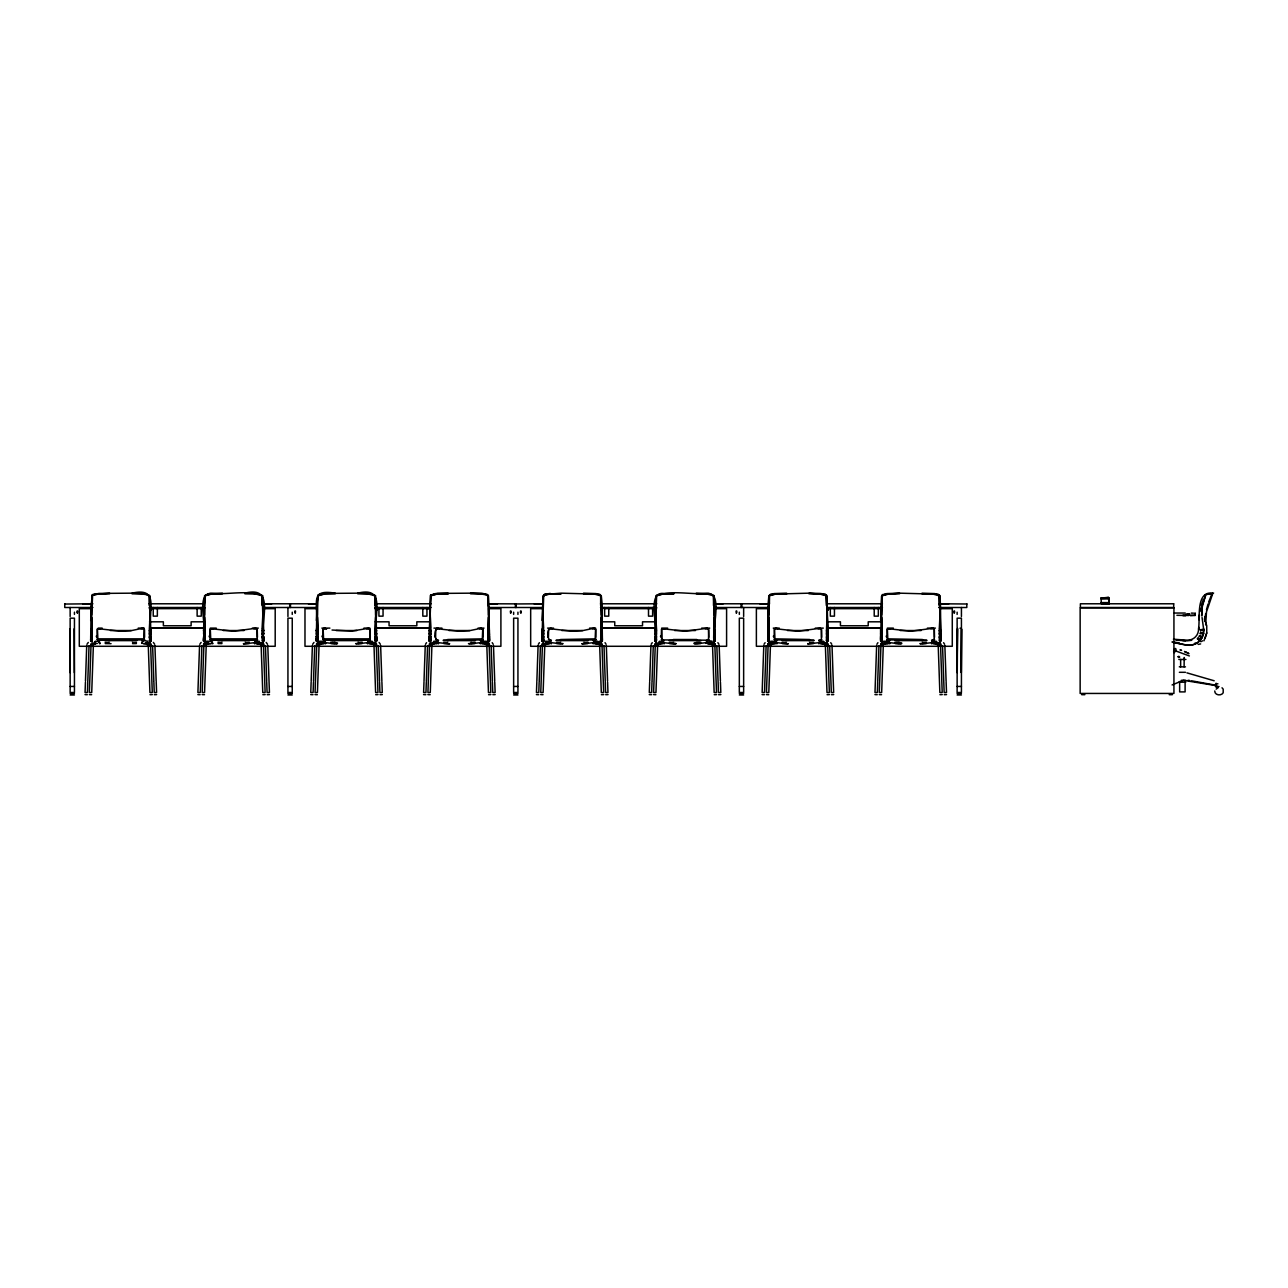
<?xml version="1.0" encoding="UTF-8"?>
<svg xmlns="http://www.w3.org/2000/svg" width="1288" height="1288" viewBox="0 0 1288 1288"><rect width="100%" height="100%" fill="white"/><g stroke="black" fill="none" stroke-linecap="round" stroke-linejoin="round"><path stroke-width="1.5" d="M64.609 604.056L92.897 603.782M70.148 686.44L70.148 692.493L74.446 692.493L74.446 618.176L70.148 618.176L70.148 686.44L74.446 686.44M90.756 639.637L90.756 640.828A24.762 10.481 -57.6 0 0 91.432 640.2A24.778 10.481 57.6 0 0 92.14 640.844L92.189 638.912M90.707 636.642L90.772 637.721A24.778 7.036 -53 0 0 91.432 637.029A24.778 7.003 52.9 0 0 92.14 637.737L92.189 636.674M90.82 628.737L90.788 634.115A24.778 3.059 -50.5 0 0 91.432 633.358A24.778 3.075 50.5 0 0 92.14 634.211L91.754 617.387M90.788 634.115L91.432 632.811L92.189 633.873L91.432 633.004M149.263 605.505L149.376 596.28L146.864 594.541M149.505 640.844L150.213 638.236L150.889 640.828A24.762 10.481 57.6 0 1 150.213 640.2A24.778 10.481 -57.6 0 1 149.505 640.844L150.213 635.709L149.505 637.753A24.778 7.036 -53 0 0 150.213 637.029A24.778 7.036 53 0 0 150.889 637.737L150.213 635.709M149.505 637.753L150.213 632.811L149.505 634.211A24.778 3.075 -50.5 0 0 150.213 633.39A24.778 3.107 50.5 0 0 150.857 634.179L150.213 632.811M150.374 639.283L150.036 639.395M203.842 640.184L203.504 637.785M203.552 636.642L204.277 635.709L205.034 636.497L204.277 635.87L203.617 637.721A24.778 7.036 -53 0 0 204.277 637.029A24.778 7.003 52.9 0 0 204.985 637.737L205.034 636.497M203.665 630.299A24.778 1.127 -50 0 1 204.293 629.558L203.568 630.846L204.599 595.62L209.783 593.591L222.422 593.172M205.066 640.458L204.985 645.401L204.212 640.683M205.066 629.655L205.066 640.973L205.034 638.912L204.277 638.236L203.52 639.251M203.665 630.734L203.633 634.115A24.778 3.059 -50.5 0 0 204.277 633.358A24.778 3.075 50.5 0 0 204.985 634.211L204.454 608.435M262.108 605.505L262.108 595.797L255.91 594.074M262.349 640.844L263.058 638.236L263.734 640.828A24.762 10.481 57.6 0 1 263.058 640.2A24.778 10.481 -57.6 0 1 262.349 640.844L263.058 635.709L262.349 637.753A24.778 7.036 -53 0 0 263.058 637.029A24.778 7.036 53 0 0 263.734 637.737L263.058 635.709M262.349 637.753L263.058 632.811L262.301 633.696L263.782 633.841L263.058 632.811M287.932 686.44L287.932 692.493L292.247 692.493L292.247 618.176L287.932 618.176L287.932 686.44L292.247 686.44M316.574 603.782L261.609 603.782M317.637 641.505L316.397 636.481L317.878 636.497L316.397 636.481M316.51 630.299A24.778 1.127 -50 0 1 317.138 629.558L316.413 630.846L316.526 628.737M317.54 639.685L316.977 638.655L317.83 645.401L317.911 629.655M317.878 639.041L316.397 639.025L316.446 640.828A24.762 10.481 -57.6 0 0 317.122 640.2A24.778 10.481 57.6 0 0 317.83 640.844L317.878 638.912L317.138 638.236L316.365 639.251M316.51 630.734L316.478 634.115A24.778 3.059 -50.5 0 0 317.122 633.358A24.778 3.075 50.5 0 0 317.83 634.211L317.83 630.83M316.413 630.669L317.138 629.816L317.894 630.895L317.444 617.387M374.953 605.505L374.953 595.797L368.754 594.074M375.742 608.435L375.114 640.458M375.194 637.753L375.903 635.709L376.579 637.721A24.778 7.036 53 0 1 375.903 637.029A24.778 7.036 -53 0 1 375.194 637.785L375.903 632.811L375.194 634.211A24.778 3.075 -50.5 0 0 375.903 633.39A24.778 3.107 50.5 0 0 376.547 634.179L375.903 632.811M376.064 639.283L375.5 639.685M429.532 640.184L429.242 636.481L430.739 636.497L429.242 636.481M430.756 640.458L430.675 645.401L429.902 640.683M429.258 641.376L429.242 640.683A24.762 10.481 -57.6 0 0 429.983 640.2A24.778 10.481 57.6 0 0 430.675 640.844L430.739 638.912L429.983 638.236L429.21 639.251M448.111 593.172L435.473 593.591L430.466 595.442L429.323 634.115A24.778 3.059 -50.5 0 0 429.983 633.358A24.778 3.075 50.5 0 0 430.675 634.211L430.144 608.435M487.798 605.505L487.911 596.28L486.719 594.847M488.055 640.844L488.748 638.236L488.039 645.401L488.893 640.249A24.778 10.481 -57.6 0 1 488.039 640.844L488.587 608.435M488.055 637.753L488.748 635.709L489.424 637.721A24.778 7.036 53 0 1 488.748 637.029A24.778 7.036 -53 0 1 488.039 637.785L488.748 633.004M488.925 639.283L488.893 640.233A24.762 10.481 57.6 0 0 489.44 640.812L488.748 638.236M513.638 686.44L513.638 692.493L517.937 692.493L517.937 618.176L513.638 618.176L513.638 686.44L517.937 686.44M515.409 603.959L542.264 603.782M542.071 639.122L542.039 637.785M542.087 636.642L542.828 635.709L543.584 636.497L542.828 635.87L542.151 637.721A24.778 7.036 -53 0 0 542.828 637.029A24.778 7.003 52.9 0 0 543.52 637.737L543.584 636.497M542.86 639.202L543.52 645.401L543.6 629.655M542.828 635.709L543.6 640.973L543.584 638.912L542.828 638.236L542.055 639.251L543.327 641.505M542.216 628.737L542.168 634.115A24.778 3.059 -50.5 0 0 542.828 633.358A24.778 3.075 50.5 0 0 543.52 634.211L542.989 608.435M600.9 640.844L601.593 638.236L602.285 640.828A24.762 10.481 57.6 0 1 601.593 640.2A24.778 10.481 -57.6 0 1 600.9 640.844L601.593 635.709L600.9 637.753A24.778 7.036 -53 0 0 601.593 637.029A24.778 7.036 53 0 0 602.269 637.737L601.593 635.709M600.9 637.753L601.593 632.811L600.9 634.211A24.778 3.075 -50.5 0 0 601.593 633.39A24.778 3.107 50.5 0 0 602.253 634.179L601.593 632.811M600.643 605.505L600.643 595.797L594.444 594.074M654.98 639.637L654.884 637.785M654.932 636.642L655.673 635.709L656.429 636.497L655.673 635.87L654.996 637.721A24.778 7.036 -53 0 0 655.673 637.029A24.778 7.003 52.9 0 0 656.381 637.737L656.429 636.497M654.948 630.734L655.673 629.607A24.778 1.127 -50 0 0 655.045 630.299L656.429 630.895L655.673 629.993M656.429 639.041L654.932 639.025L654.996 640.828A24.762 10.481 -57.6 0 0 655.673 640.2A24.778 10.481 57.6 0 0 656.381 640.844L656.429 638.912L655.673 638.236L654.916 639.251M655.045 630.734L655.012 634.115A24.778 3.059 -50.5 0 0 655.673 633.358A24.778 3.075 50.5 0 0 656.381 634.211L656.381 630.83M656.429 630.718L655.834 608.435M713.504 605.505L713.488 595.797L707.305 594.074M713.745 640.844L714.438 638.236L715.13 640.828A24.762 10.481 57.6 0 1 714.438 640.2A24.778 10.481 -57.6 0 1 713.745 640.844L714.438 635.709L713.745 637.753A24.778 7.036 -53 0 0 714.438 637.029A24.778 7.036 53 0 0 715.114 637.737L714.438 635.709M713.745 637.753L714.438 632.811L713.745 634.211A24.778 3.075 -50.5 0 0 714.438 633.39A24.778 3.107 50.5 0 0 715.098 634.179L714.438 632.811M714.615 639.283L714.164 639.524M739.328 686.44L739.328 692.493L743.643 692.493L743.643 618.176L739.328 618.176L739.328 686.44L743.643 686.44M767.954 603.782L715.001 603.782M768.067 640.184L767.793 636.481L769.274 636.497L767.793 636.481M767.793 630.734L768.517 629.607A24.778 1.127 -50 0 0 767.889 630.299L769.274 630.718L769.226 634.211A24.778 3.075 50.5 0 1 768.517 633.39A24.778 3.059 -50.5 0 1 767.873 634.115L768.517 632.811L769.274 633.873M769.306 640.458L769.226 645.401L768.437 640.683M767.793 641.376L767.777 640.683A24.762 10.481 -57.6 0 0 768.517 640.2A24.778 10.481 57.6 0 0 769.226 640.844L769.274 638.912L768.517 638.236L767.761 639.251M826.542 636.497L827.299 635.87L827.959 637.721A24.778 7.036 53 0 1 827.299 637.029A24.778 7.036 -53 0 1 826.59 637.785L827.299 635.709L828.023 636.642M826.349 605.505L826.349 595.797L820.15 594.074M826.59 637.753L827.299 632.811L826.59 634.211A24.778 3.075 -50.5 0 0 827.299 633.39A24.778 3.107 50.5 0 0 827.942 634.179L827.299 632.811M880.638 641.376L880.638 636.481L882.119 636.497L880.638 636.481M881.652 639.524C880.284 637.174 883.246 652.678 882.071 641.118L881.362 638.236L882.071 640.844A24.778 10.481 57.6 0 1 881.362 640.216L881.217 640.249A24.762 10.481 -57.6 0 1 880.686 640.812L881.362 638.236M899.507 593.172L886.852 593.591L881.861 595.442L880.718 634.115A24.778 3.059 -50.5 0 0 881.362 633.358A24.778 3.075 50.5 0 0 882.071 634.211L881.523 608.435M882.119 638.993L880.606 639.09L881.878 641.505M939.194 605.505L939.194 595.797L932.995 594.074M940.868 641.376L940.868 640.683A24.762 10.481 57.6 0 1 940.143 640.2A24.778 10.481 -57.6 0 1 939.435 640.844L939.966 608.435M939.435 637.753L940.143 635.709L940.804 637.721A24.778 7.036 53 0 1 940.143 637.029A24.778 7.036 -53 0 1 939.435 637.785L940.143 632.811L939.435 634.211A24.778 3.075 -50.5 0 0 940.143 633.39A24.778 3.107 50.5 0 0 940.787 634.179L940.143 632.811M957.129 686.44L957.113 692.493L961.428 692.493L961.428 618.176L957.129 618.176L957.129 686.44L961.428 686.44M966.902 603.991L938.678 603.782M1195.039 615.471L1195.039 613.152L1195.039 615.455L1190.193 615.487L1195.039 615.229M90.756 640.828L91.432 637.367L92.14 640.844M149.488 628.351L149.891 617.387M204.985 640.844A24.778 10.481 57.6 0 1 204.277 640.216A24.762 10.481 -57.6 0 1 203.601 640.812L204.277 635.709M262.349 628.351L262.736 617.387M316.446 640.828L317.138 635.709M375.194 628.351L375.581 617.387M430.739 639.041L429.242 639.025L429.242 640.683L429.983 635.709M488.039 628.351L488.426 617.387M542.103 641.376L542.828 637.367M600.884 628.351L601.271 617.387M654.996 640.828L655.673 635.709M656.429 633.873L655.673 632.811L654.948 633.841L655.673 633.004M713.729 628.351L714.116 617.387M769.274 639.041L767.777 639.025L767.777 640.683L768.517 635.709M826.574 628.351L826.976 617.387M880.686 640.828L881.362 635.709M882.071 634.211L881.362 632.811L880.718 634.115M939.419 628.351L939.821 617.387M150.052 608.435L149.424 638.236M655.061 630.331L655.995 595.62C671.289 589.791 690.465 594.847 706.935 593.43C724.436 591.949 710.38 630.959 715.226 640.297M714.277 608.435L713.665 638.236M767.906 630.331L768.839 595.62L774.008 593.591L786.662 593.172M827.121 608.435L826.461 640.764L827.299 638.236L828.023 641.376M140.939 628.786L144.192 629.108L143.725 639.927L97.92 639.927L97.453 629.108L100.931 628.85M213.776 628.85L210.298 629.108L210.765 639.927L254.477 640.184L257.165 639.299L257.197 629.816L256.006 628.254L233.675 631.217L214.677 629.091M211.345 641.472L211.345 640.474M332.046 630.025L351.801 631.056L368.851 628.254L370.042 629.816L370.01 639.299L367.322 640.184L323.61 639.927L323.143 629.108L324.64 628.19L326.621 628.85M438.548 640.184C433.493 641.15 433.734 625.34 439.466 628.85M437.034 641.472L437.034 640.474M440.367 629.091L459.365 631.217L469.766 630.637L481.261 628.222L482.726 629.108L482.276 639.927L443.378 640.072M551.393 640.184C546.176 641.054 546.643 625.356 552.327 628.85M549.879 641.472L549.879 640.474L551.409 643.356M553.212 629.091L572.21 631.217L582.611 630.637L594.09 628.19L595.571 629.108L595.12 639.927L556.223 640.072M665.172 628.85L661.694 629.108L662.161 639.927L705.872 640.184L708.545 639.299L708.577 629.816L707.386 628.254L685.055 631.217L666.057 629.091M662.724 641.472L662.724 640.474L664.254 643.356M813.887 640.072L775.006 639.927L774.539 629.108L776.036 628.19L778.016 628.85M775.569 641.472L775.569 640.474L777.099 643.356M778.902 629.091L797.9 631.217L820.247 628.254L821.438 629.816L821.374 639.267M926.732 640.072L887.851 639.927L887.384 629.108L890.861 628.85M888.43 641.472L888.414 640.474L889.944 643.356M891.747 629.091L910.745 631.217L933.092 628.254L934.283 629.816L934.235 639.299L931.562 640.184M90.772 637.721L91.432 632.811M150.889 643.952L150.873 645.24M203.617 637.721L204.277 632.811L205.034 633.873M263.734 643.952L263.718 645.24M376.595 643.952L376.579 645.24M489.44 643.952L489.424 645.24M489.408 634.678L488.748 633.777M542.151 637.721L542.828 632.811L543.52 634.211M602.253 634.678L601.593 633.777M602.285 643.952L602.269 645.24M654.996 637.721L655.673 632.811M715.13 643.952L715.114 645.24M715.098 634.678L714.438 633.777M767.873 634.147L767.906 630.734M827.942 634.678L827.299 633.777M827.975 643.952L827.959 645.24M940.82 643.952L940.804 645.24M940.787 634.678L940.143 633.777M369.044 640.732L367.531 643.839M594.734 640.732L593.221 643.839M933.269 640.732L931.755 643.839M150.938 641.376L150.97 638.961L149.456 639.041M263.782 641.376L263.815 638.961L262.301 639.041M376.627 641.376L375.903 638.381L375.194 640.844A24.778 10.481 -57.6 0 0 375.903 640.216A24.762 10.481 57.6 0 0 376.579 640.812L376.643 638.896L375.146 639.041M489.472 641.376L489.504 638.961L487.991 639.041M600.836 639.041L602.333 639.025L602.317 641.376M713.681 639.041L715.178 639.025L715.162 641.376M940.884 639.685L940.143 638.236L939.435 640.844M92.156 644.451L92.14 645.401L91.593 608.435M828.039 639.685L826.783 641.505M144.594 637.302L144.53 629.768L142.936 628.19L131.231 630.637L120.831 631.217L101.833 629.091M257.439 637.302L257.23 629.075L253.784 628.786M370.284 637.302L370.075 629.075L366.629 628.786M483.129 637.302L482.92 629.075L479.474 628.786M595.99 637.302L595.764 629.075L592.335 628.786M708.835 637.302L708.609 629.075L705.18 628.786M821.68 637.302L821.454 629.075L818.025 628.786M934.525 637.302L934.299 629.075L932.319 628.303M1184.107 666.846L1184.187 657.476M90.691 620.446L92.124 595.008M204.116 639.057L204.148 640.249M316.381 620.446C317.782 601.335 310.215 589.051 335.266 593.172M368.851 640.474L368.851 641.472M481.696 640.474L481.696 641.472M542.087 620.446L542.989 596.296L544.035 594.541L561.149 593.172L599.596 594.203L601.319 596.264L601.899 604.088L602.381 640.297M880.622 620.446L881.523 596.296L882.57 594.541L899.7 593.172L938.131 594.203L939.821 595.62L940.449 604.088L940.916 640.297M90.675 639.251L90.707 641.376M149.988 615.036L149.344 596.264M262.833 615.036L262.189 596.264M375.677 615.036L375.033 596.264M488.538 615.036L487.878 596.264M601.383 615.036L600.723 596.264M714.228 615.036L713.568 596.264M827.073 615.036L826.429 596.264M939.918 615.036L939.274 596.264M939.387 639.041L940.868 639.025L940.82 640.828L940.143 635.709M1204.908 620.108L1205.021 616.437L1204.892 619.689M146.59 644.177L146.349 642.583L146.752 644.58L148.233 643.839L147.669 642.422L149.15 643.018M259.435 644.177C258.212 641.134 260.595 645.417 256.232 643.839M372.007 642.519L372.168 643.855L369.076 643.839M597.986 644.177C596.763 641.134 599.129 645.417 594.766 643.839M710.831 644.177C709.608 641.134 711.974 645.417 707.611 643.839M823.402 642.519L823.547 643.855L820.456 643.839M87.761 682.27L87.407 692.525L85.056 692.525L85.443 682.189M313.451 682.27L313.113 692.525L310.762 692.525L311.132 682.189M426.296 682.27L425.958 692.525L423.607 692.525L423.977 682.189M539.141 682.27L538.803 692.525L536.452 692.525L536.822 682.189M652.002 682.27L651.648 692.525L649.297 692.525L649.667 682.189M877.692 682.27L877.337 692.525L874.987 692.525L876.645 645.626M85.475 681.143L86.715 645.626M87.793 681.32L89.033 645.803M91.013 645.594L89.371 692.525L91.722 692.525L93.428 643.71L95.28 644.338L94.974 642.181M199.56 645.626L197.901 692.525L200.268 692.525L201.878 645.803M203.939 643.63L202.216 692.525L204.567 692.525L206.273 643.71C207.787 645.819 209.864 643.131 206.483 641.263L211.152 641.279L212.665 643.839M311.165 681.143L312.404 645.626M313.483 681.32L314.723 645.803M316.784 643.63L315.061 692.525L317.428 692.525L319.118 643.71L320.583 644.58L321.115 642.68L321.098 644.241L320.599 642.342M424.01 681.143L425.249 645.626M426.328 681.32L427.568 645.803M429.564 645.594L427.922 692.525L430.273 692.525L431.963 643.71L433.943 644.241L433.348 642.068L449.496 643.936M536.855 681.143L538.094 645.626M539.189 681.32L540.429 645.803M542.473 643.63L540.767 692.525L543.117 692.525L544.824 643.71L546.112 644.596C548.157 641.263 544.888 644.966 549.654 643.839M649.699 681.143L650.939 645.626M652.034 681.32L653.274 645.803M655.318 643.63L653.612 692.525L655.962 692.525L657.669 643.71C658.426 647.156 660.873 641.086 659.279 644.193M763.8 645.626L762.142 692.525L764.492 692.525L766.119 645.803M768.163 643.63L766.457 692.525L768.807 692.525L770.514 643.71C771.866 646.769 772.607 642.1 772.72 643.098L772.478 644.241L771.383 642.293L770.482 643.839M877.724 681.32L878.963 645.803M881.008 643.63L879.302 692.525L881.652 692.525L883.359 643.71C887.657 646.109 883.729 639.75 883.327 643.839M99.82 643.42L98.29 640.474M551.216 643.42L549.686 640.474L551.2 643.839M664.061 643.42L662.531 640.474M776.906 643.42L775.376 640.474L776.889 643.839M889.75 643.42L888.221 640.474L889.75 643.839M262.897 608.435L262.269 638.236M601.432 608.435L600.82 638.236M317.83 634.211L317.138 632.811L316.462 637.721A24.778 7.036 -53 0 0 317.138 637.029A24.778 7.003 52.9 0 0 317.83 637.737L317.878 636.497M430.739 636.497L430.675 637.753A24.778 7.003 52.9 0 1 429.983 636.996A24.778 7.036 -53 0 1 429.306 637.737L429.983 632.811L430.739 633.873M769.274 636.497L769.226 637.753A24.778 7.003 52.9 0 1 768.517 636.996A24.778 7.036 -53 0 1 767.841 637.737L768.517 632.811M882.119 636.497L882.071 637.753A24.778 7.003 52.9 0 1 881.362 636.996A24.778 7.036 -53 0 1 880.686 637.737L881.362 632.811M100.029 643.356L98.484 640.474M212.874 643.356L211.152 641.279M325.719 643.356L323.98 640.474M438.564 643.356L436.841 640.474L438.355 643.839M90.772 645.24L90.756 643.952M203.617 645.24L203.601 643.952M316.462 645.24L316.446 643.952M429.306 645.24L429.29 643.952M542.151 645.24L542.135 643.952M654.996 645.24L654.98 643.952M767.841 645.24L767.841 643.952M880.702 645.24L880.686 643.952M372.28 644.177L371.846 642.825M485.141 644.177L484.691 642.825M823.676 644.177L823.241 642.825M936.521 644.177L936.086 642.825M1199.031 619.802L1199.45 614.714M205.887 595.04L211.425 594.074L205.227 595.797L204.502 615.036M543.697 596.264L543.037 615.036M770.111 595.04L775.666 594.074L769.467 595.797L768.743 615.036M1173.577 651.052L1174.141 652.646L1175.751 650.939A2.157 1.03 -69.8 0 0 1175.686 648.669A2.157 1.03 -69.8 0 0 1174.157 649.49M144.288 639.267L143.725 639.927M257.149 639.267L256.57 639.927M369.962 639.395L369.415 639.927M482.839 639.267L482.276 639.927M595.684 639.267L595.12 639.927M708.497 639.395L707.965 639.927M934.219 639.267L933.655 639.927M1184.139 659.456L1184.107 658.329M144.61 639.395L144.514 640.007M257.455 639.395L257.358 640.007M370.3 639.395L370.203 640.007M483.145 639.395L482.517 640.442M596.006 639.395L595.893 640.007M708.851 639.395L708.754 640.007M821.696 639.395L821.068 640.442M934.541 639.395L933.913 640.442M1204.827 621.315L1205.697 613.507M150.036 610.319L150.036 608.081M257.101 643.453C259.935 643.437 259.983 645.546 261.094 643.839L262.768 692.525L265.119 692.525L263.412 643.63M369.946 643.453C372.924 643.469 372.828 645.546 373.939 643.839L375.613 692.525L377.964 692.525L376.257 643.63M595.7 643.453C598.324 643.388 599.258 646.238 599.516 642.825L602.333 639.025M708.545 643.453C711.282 643.485 711.395 645.529 712.473 643.839L714.148 692.525L716.498 692.525L714.792 643.63M821.39 643.453C824.288 643.501 824.24 645.529 825.318 643.839L826.993 692.525L829.359 692.525L827.637 643.63M489.102 643.63L490.809 692.525L488.458 692.525L486.751 643.71C485.673 646.882 482.195 640.522 487.685 643.018M940.498 643.63L942.204 692.525L939.854 692.525L938.147 643.71C937.052 646.882 933.575 640.522 939.081 643.018M1101.192 599.081L1108.71 597.938L1109.016 603.46L1108.968 602.607L1101.192 602.607M150.052 610.238L150.036 608.129M263.782 633.664L263.67 630.734M601.432 610.319L601.416 608.081M1200.03 611.494L1200.593 608.29M1203.427 633.616L1203.201 634.598L1203.427 633.616L1200.529 632.843L1200.352 633.696L1200.561 632.666L1203.491 633.245M263.138 640.683L262.349 645.401L263.058 638.236M601.673 640.683L600.9 645.401L601.593 638.236M827.363 640.683L826.59 645.401L827.299 638.236M940.208 640.683L939.435 645.401L940.143 638.236M149.505 628.737L149.456 630.718L150.213 629.607M150.857 634.115L150.825 630.734M150.97 639.122L149.698 641.505M263.782 630.669L262.349 630.444A24.778 1.063 -50 0 1 263.058 629.639A24.778 1.063 50 0 1 263.67 630.379L263.058 629.607M263.815 639.122L262.559 641.505M376.563 634.115C372.393 617.966 387.913 585.573 357.774 593.172M376.659 638.961L375.404 641.505M489.504 639.122L489.199 640.184M887.223 640.12L886.965 639.395M95.489 642.809L95.038 644.193M208.334 642.809L207.883 644.193M434.024 642.809L433.589 644.193M546.885 642.809L546.434 644.193M885.42 642.809L884.969 644.193M1195.2 643.066L1194.91 643.839M543.665 596.28L544.856 594.847M1218.303 687.567L1216.162 689.144M146.156 642.825L148.007 642.68M259.001 642.825L261.995 643.018M597.535 642.825L600.53 643.018M710.38 642.825L713.375 643.018M1203.958 640.844L1206.743 632.939L1206.743 625.694L1204.393 618.836M1206.454 609.675L1208.08 604.008M1178.923 657.299L1178.536 657.508M1205.053 638.462L1206.743 632.939M1201.382 605.36L1203.411 599.29M151.002 638.268L149.617 640.619M263.493 639.315L263.847 638.268M376.692 638.268L375.307 640.619M489.182 639.315L489.537 638.268M602.027 639.315L602.381 638.268M715.226 638.268L713.858 640.619M827.717 639.315L828.071 638.268M484.851 642.519L485.013 643.855L486.542 641.263L481.889 641.279L480.376 643.839M936.247 642.519L936.392 643.855L933.301 643.839M150.052 639.685L150.374 638.832M375.742 639.685L376.064 638.832M714.277 639.685L714.599 638.494M1202.203 637.206L1199.804 640.683A24.778 18.966 41.1 0 0 1200.352 640.056L1198.098 638.091L1197.373 638.864L1199.82 640.667L1202.203 637.206L1199.627 635.709L1199.225 636.481L1202.026 637.576L1203.234 634.437M1213.618 593.027L1206.003 594.605L1202.219 605.054L1201.801 614.891M1199.305 636.32L1199.708 635.548L1202.38 636.852A24.778 18.966 26 0 1 1202.026 637.576L1203.201 634.598M1205.31 596.119L1201.768 608.564L1201.929 615.97M1212.716 593.655L1206.486 611.881L1205.665 624.905M1208.611 602.108L1212.314 593.027M146.349 642.583L146.478 643.855L143.37 643.839M258.808 643.485L259.194 642.583M371.652 643.485L372.779 642.277L374.84 643.018M597.342 643.485L597.729 642.583M710.187 643.485L710.574 642.583M823.032 643.485L824.159 642.277L826.22 643.018M1216.065 683.22L1215.115 685.458L1183.447 680.306L1172.096 684.942M1204.699 596.119L1205.504 594.686M1108.517 598.695L1101.192 598.244L1108.759 598.679M97.92 639.927L97.341 639.025M210.186 639.025L210.765 639.927M323.61 639.927L323.03 639.025M436.455 639.927L435.875 639.025M661.565 639.025L662.161 639.927M775.006 639.927L774.41 639.025M887.851 639.927L887.255 639.025M324.64 628.19L323.771 628.415M437.485 628.19L436.616 628.415M776.036 628.19L775.151 628.415M515.57 603.863L489.311 603.782M1108.775 603.782L1108.71 602.623M254.461 643.098L256.006 640.474L255.99 641.472M254.67 643.839L256.199 640.474L254.477 643.356M369.044 640.474L367.322 643.356M594.734 640.474L593.011 643.356M818.91 643.839L820.44 640.474L818.91 643.308M931.546 643.098L933.092 640.474L933.076 641.472M933.285 640.474L931.546 643.356M109.577 593.172L92.656 594.541L91.657 615.036M319.199 594.831L324.27 594.074L318.088 595.797L317.347 615.036M657.266 595.04L662.821 594.074L656.622 595.797L655.898 615.036M601.19 639.685L600.82 640.458M95.167 643.855L94.314 642.293L93.412 643.839M775.376 641.279L770.723 641.263L772.253 643.855L772.575 642.809M77.505 613.217L77.731 611.076M86.94 644.306L88.292 642.422M199.785 644.306L201.137 642.422M295.306 613.217L295.532 611.076M312.63 644.306L313.982 642.422M425.475 644.306L426.553 642.68M520.996 613.217L521.221 611.076M538.32 644.306L539.398 642.68M651.164 644.306L652.243 642.68M764.009 644.306L765.088 642.68M876.87 644.306L877.933 642.68M713.938 641.505L715.178 639.025M483.048 640.007L480.327 640.748M92.189 630.718L91.432 629.816L90.707 630.846L91.432 629.607A24.778 1.127 -50 0 0 90.804 630.299M150.213 629.993L150.938 630.846L150.213 629.816L149.456 630.895L149.505 634.211M375.146 630.895L375.903 629.607M430.739 630.718L429.983 629.816L429.258 630.846L429.983 629.607A24.778 1.127 -50 0 0 429.355 630.299M487.991 630.895L488.748 629.607M543.584 630.718L542.828 629.816L542.103 630.846L542.828 629.607A24.778 1.127 -50 0 0 542.2 630.299M600.836 630.895L601.593 629.607M713.681 630.895L714.438 629.607M826.526 630.895L827.299 629.607M882.119 630.718L881.362 629.816L880.638 630.846L881.362 629.607A24.778 1.127 -50 0 0 880.734 630.299M939.387 630.895L940.143 629.607M203.568 630.669L204.277 629.816L205.034 630.718M262.301 630.718L263.058 629.816M375.903 629.993L376.627 630.846L375.194 630.444A24.778 1.063 -50 0 1 375.903 629.639A24.778 1.063 50 0 1 376.515 630.379M488.748 629.816L488.039 630.444A24.778 1.063 -50 0 1 488.748 629.639A24.778 1.063 50 0 1 489.36 630.379L489.424 637.721M601.593 629.816L600.9 630.444A24.778 1.063 -50 0 1 601.593 629.639A24.778 1.063 50 0 1 602.204 630.379L602.317 630.669M714.438 629.816L713.745 630.444A24.778 1.063 -50 0 1 714.438 629.639A24.778 1.063 50 0 1 715.049 630.379L715.162 630.669M827.299 629.816L826.59 630.444A24.778 1.063 -50 0 1 827.282 629.639A24.778 1.063 50 0 1 827.894 630.379L827.959 637.721M940.143 629.993L940.852 630.846L939.435 630.444A24.778 1.063 -50 0 1 940.127 629.639M149.456 633.873L150.938 633.664M204.277 632.811L203.633 634.115M317.138 632.811L316.478 634.115M375.146 633.873L376.627 633.664M429.983 632.811L429.323 634.115M542.828 632.811L542.168 634.115M600.836 633.873L602.333 633.664M713.697 633.873L714.438 633.004M826.542 633.873L827.299 633.004M881.362 633.004L880.638 633.664M939.387 633.873L940.143 633.004M1197.502 638.735L1198.098 638.091L1200.094 640.361C1193.203 648.315 1182.287 644.161 1173.754 642.535M1200.094 640.361L1199.531 640.973A14.506 14.506 0 0 1 1186.812 645.095L1171.951 641.988M149.456 636.674L150.938 636.642M262.301 636.674L263.782 636.642M375.146 636.674L376.643 636.642M375.194 638.107L375.903 635.709M487.991 636.674L489.488 636.642M488.055 638.107L488.748 635.709M600.836 636.674L602.333 636.642M713.697 636.674L715.178 636.642M827.299 637.367L826.59 640.844A24.778 10.481 -57.6 0 0 827.299 640.216A24.762 10.481 57.6 0 0 827.975 640.812L827.299 635.709M939.387 636.674L940.868 636.642M70.083 672.626L70.035 628.914M957.242 672.642L957.515 628.834M320.744 644.193L321.179 642.809M772.124 644.193L772.462 642.615M820.81 639.927L818.717 640.184M431.577 595.04L437.115 594.074L430.933 595.797L430.192 615.036M90.756 641.102L92.14 641.118M203.552 641.376L203.52 638.961L205.034 639.041M203.601 641.102L204.277 638.236M316.446 641.102L317.138 638.236M429.29 641.102L429.983 638.236M543.52 640.844A24.778 10.481 57.6 0 1 542.828 640.216A24.762 10.481 -57.6 0 1 542.135 640.812L542.071 638.961L543.584 639.041M542.135 641.102L542.828 638.236M654.996 641.102L655.673 638.236M767.841 641.102L768.517 638.236M826.542 639.041L828.023 639.025M150.213 638.236L149.505 645.401L150.374 639.202M375.903 638.236L375.194 645.401L376.064 639.202M714.438 638.236L713.745 645.401L714.615 639.057M821.599 640.007L818.862 640.748M934.444 640.007L931.707 640.748M599.113 641.746L600.514 640.796M74.318 672.626L74.108 628.802M961.46 629.108L961.299 672.626L961.637 629.011M1200.819 641.714L1202.557 640.828M93.46 594.847L98.58 594.074L93.493 594.831M883.423 594.831L888.511 594.074L882.312 595.797L881.588 615.036M544.422 595.04L549.976 594.074L544.888 594.831M143.982 640.442L141.793 640.748M256.827 640.442L254.638 640.748M369.672 640.442L367.483 640.748M595.362 640.442L593.172 640.748M708.223 640.442L706.017 640.748M1178.198 656.558L1179.212 656.558M930.87 628.786L933.51 628.415M957.016 672.449L957.58 628.383M207.609 642.31L206.611 642.567L208.479 643.098L208.254 644.241L208.254 642.68M142.388 628.303L143.58 628.415M593.768 628.303L594.959 628.415M1198.146 644.403L1200.625 643.919M355.601 643.646L360.656 643.05M468.446 643.646L473.501 643.05M694.071 643.018L699.304 642.406M694.135 643.646L699.191 643.05M919.825 643.646L924.881 643.05M243.545 643.936L259.661 642.084M356.39 643.936L372.522 642.084M469.235 643.936L485.367 642.084M582.079 643.936L598.212 642.084M694.924 643.936L711.057 642.084M807.769 643.936L823.901 642.084M920.614 643.936L936.746 642.084M1187.037 640.828L1191.754 640.297M1101.192 598.244L1108.694 597.584L1109.032 603.782L1101.192 603.702L1101.192 597.906L1108.694 597.503L1101.192 597.986M251.563 640.12L257.439 639.621M364.423 640.12L368.336 639.782M131.199 630.54L110.446 630.54M244.044 630.54L223.291 630.54M356.889 630.54L336.136 630.54M469.734 630.54L448.997 630.54M582.579 630.54L561.842 630.54M695.44 630.54L674.687 630.54M808.284 630.54L787.532 630.54M921.129 630.54L900.376 630.54M1210.752 593.011C1195.747 592.866 1200.303 619.319 1198.532 628.592A10.851 10.851 0 0 1 1187.069 640.152A614.263 614.263 0 0 1 1173.432 639.186M1200.4 633.503L1203.346 633.986L1203.716 630.573L1200.609 629.832L1200.674 630.701L1200.593 629.655L1203.652 629.446L1203.7 630.283A24.778 18.966 -3.9 0 0 1203.652 629.446M550.346 593.43L544.824 594.203L543.101 596.264L542.039 640.297M663.191 593.43C645.674 591.949 659.73 630.959 654.884 640.297M144.337 638.848L97.308 638.848M257.181 638.848L210.169 638.848M370.026 638.848L323.014 638.848M482.871 638.848L447.596 639.508M595.716 638.848L560.457 639.508M1108.968 602.607L1101.192 603.428L1109.016 603.702M98.999 594.058L109.609 593.8M211.844 594.058L222.454 593.8M324.689 594.058L335.299 593.8M888.913 594.058L899.539 593.8M1185.234 613.04L1174.35 613.04M150.004 694.683L152.338 694.602M154.319 694.683L156.637 694.602M262.849 694.683L265.183 694.602M267.163 694.683L269.498 694.602M375.694 694.683L378.028 694.602M380.008 694.683L382.343 694.602M488.538 694.683L490.889 694.602M492.853 694.683L495.188 694.602M601.383 694.683L603.734 694.602M605.698 694.683L608.033 694.602M714.228 694.683L716.579 694.602M718.559 694.683L720.878 694.602M827.073 694.683L829.424 694.602M831.404 694.683L833.722 694.602M939.918 694.683L942.269 694.602M944.249 694.683L946.567 694.602M144.32 643.453L146.011 643.404M482.855 643.453L484.546 643.404M934.17 643.453L935.941 643.404M104.747 640.635L109.995 640.506M217.592 640.635L222.84 640.506M132.551 642.551L136.464 642.471M330.436 640.635L335.685 640.506M245.396 642.551L249.309 642.471M358.241 642.551L362.153 642.471M443.281 640.635L448.53 640.506M471.086 642.551L474.998 642.471M556.126 640.635L561.375 640.506M583.947 642.551L587.843 642.471M668.971 640.635L674.22 640.506M696.792 642.551L700.688 642.471M781.832 640.635L787.081 640.506M809.637 642.551L813.533 642.471M894.677 640.635L899.926 640.506M922.482 642.551L926.394 642.471M132.535 643.63L136.431 643.565M243.432 643.662L249.292 643.565M358.225 643.63L362.137 643.565M471.07 643.63L474.982 643.565M581.967 643.662L587.827 643.565M696.776 643.63L700.672 643.565M807.657 643.662L813.517 643.565M922.466 643.63L926.362 643.565M489.537 640.297L488.426 595.62L486.88 594.235L481.599 593.446L470.426 593.172L437.501 593.43L430.659 595.008L429.194 640.297M132.632 640.136L109.013 640.136M245.477 640.136L221.858 640.136M358.338 640.136L334.703 640.136M148.007 641.263L143.354 640.474L141.825 643.308M471.183 640.136L447.548 640.136M696.824 639.508L673.302 639.508M256.199 641.279L259.307 641.263M584.028 640.136L560.393 640.136M809.669 639.508L774.394 638.848M369.044 641.279L372.152 641.263M696.872 640.136L673.238 640.136M922.514 639.508L887.239 638.848M809.717 640.136L786.099 640.136M594.734 641.279L597.841 641.263M922.562 640.136L898.944 640.136M712.248 641.263L707.595 640.474L706.049 643.308M820.424 641.279L823.531 641.263M208.028 643.855L211.119 643.839M933.269 641.279L936.376 641.263M323.964 643.839L320.873 643.855L320.503 642.068L336.651 643.936M436.809 643.839C432.607 643.195 432.14 641.488 431.947 643.839M662.499 643.839L659.408 643.855L659.73 642.809M772.253 643.855L775.344 643.839M888.189 643.839L885.098 643.855L885.307 642.615M1101.192 603.428L1109 603.428M149.134 603.782L203.359 603.782M374.824 603.782L431.061 603.782M600.514 603.782L656.751 603.782M828.216 603.782L882.441 603.782M92.897 607.501L64.77 607.501L64.77 603.782M149.134 607.501L204.792 607.501M263.605 607.501L316.574 607.501M374.824 607.501L431.061 607.501M489.311 607.501L542.264 607.501M600.514 607.501L656.751 607.501M715.001 607.501L767.954 607.501M826.783 607.501L882.441 607.501M938.678 607.501L966.805 607.501L966.805 603.782M149.972 607.823L151.501 607.823M202.989 607.823L204.003 607.823M375.291 607.823L377.191 607.823M428.679 607.823L429.709 607.823M654.385 607.823L656.284 607.823M827.572 607.823L828.587 607.823M880.074 607.823L881.652 607.823M149.714 608.016L153.803 608.016M200.687 608.016L204.792 608.016M375.291 608.016L379.477 608.016M426.392 608.016L429.709 608.016M601.094 608.016L604.861 608.016M652.404 608.016L656.284 608.016M826.783 608.016L830.889 608.016M877.772 608.016L881.861 608.016M91.287 608.677L79.293 608.677L79.293 646.286L275.197 646.286L275.197 608.677L263.203 608.677M149.263 608.677L201.25 608.612M316.977 608.677L304.982 608.677L304.982 646.286L500.903 646.286L500.903 608.677L488.909 608.677M374.953 608.677L428.936 608.677M542.667 608.677L530.672 608.677L530.672 646.286L726.593 646.286L726.593 608.677L714.599 608.677M604.636 608.612L656.622 608.677M768.373 608.677L756.378 608.677L756.378 646.286L952.283 646.286L952.283 608.677L940.288 608.677M828.345 608.677L882.312 608.677M149.521 621.814L163.367 621.814L163.367 625.775L191.123 625.775L191.123 621.814L204.969 621.814M375.227 621.814L389.057 621.814L389.057 625.775L416.829 625.775L416.829 621.814L428.679 621.814M602.897 621.814L614.746 621.814L614.746 625.775L642.519 625.775L642.519 621.814L654.385 621.814M826.606 621.814L840.436 621.814L840.436 625.775L868.209 625.775L868.209 621.814L882.055 621.814M150.229 627.868L204.277 627.868M375.919 627.868L429.967 627.868M601.609 627.868L655.656 627.868M827.299 627.868L881.346 627.868M98.178 628.109L102.187 628.109M138.219 628.109L144.224 628.109M150.229 628.109L204.277 628.109M210.266 628.109L216.271 628.109M252.303 628.109L258.308 628.109M321.871 628.109L329.873 628.109M363.908 628.109L369.914 628.109M375.919 628.109L429.967 628.109M433.959 628.109L441.977 628.109M478.009 628.109L484.014 628.109M547.561 628.109L553.566 628.109M589.598 628.109L595.603 628.109M601.609 628.109L655.656 628.109M661.662 628.109L667.667 628.109M701.686 628.109L709.704 628.109M773.267 628.109L779.272 628.109M815.288 628.109L823.306 628.109M827.299 628.109L881.346 628.109M887.351 628.109L893.357 628.109M927.392 628.109L935.394 628.109M108.804 640.619L132.841 640.619M221.649 640.619L245.702 640.619M334.494 640.619L358.547 640.619M447.339 640.619L471.392 640.619M560.183 640.619L584.237 640.619M673.028 640.619L697.082 640.619M785.873 640.619L809.927 640.619M898.734 640.619L922.772 640.619M1178.343 656.59L1179.228 656.574M1178.198 657.041L1179.776 657.041M1178.858 659.456L1185.91 659.456M1179.293 666.846L1185.459 666.846M1179.357 672.304L1185.459 672.304M1178.987 682.205L1185.765 682.205M1216.58 683.799L1217.933 683.799M1215.405 686.536L1219.028 686.536M1216.162 687.035L1218.303 687.035M70.148 693.508L74.446 693.508M287.932 693.508L292.247 693.508M513.638 693.508L517.937 693.508M739.328 693.508L743.643 693.508M957.113 693.508L961.428 693.508M1081.711 694.683L1084.85 694.683M1169.23 694.683L1172.37 694.683M70.148 694.989L74.446 694.989M287.932 694.989L292.247 694.989M513.638 694.989L517.937 694.989M739.328 694.989L743.643 694.989M957.113 694.989L961.428 694.989M1188.921 615.487L1176.91 615.31M883.568 641.263L888.221 641.279M659.424 641.263L662.531 641.279L664.044 643.839M545.033 641.263L549.686 641.279M433.734 641.263L436.841 641.279M319.327 641.263L323.996 641.279L325.51 643.839M95.199 641.263L98.307 641.279L99.82 643.839M481.921 643.839L485.013 643.855M1187.81 613.829L1189.677 613.974L1186.28 613.941M808.945 593.8L819.731 594.058M1181.273 680.322L1185.942 680.37M1193.509 613.152L1191.32 613.104M895.128 643.565L899.04 643.63M782.283 643.565L788.143 643.662M669.438 643.565L673.35 643.63M556.593 643.565L560.505 643.63M443.748 643.565L449.609 643.662M330.903 643.565L334.8 643.63M218.058 643.565L221.955 643.63M105.213 643.565L111.058 643.662M932.576 594.058L921.966 593.8M706.887 594.058L696.277 593.8M594.042 594.058L583.432 593.8M481.197 594.058L470.587 593.8M368.352 594.058L357.742 593.8M255.507 594.058L244.897 593.8M142.662 594.058L132.036 593.8M921.58 640.506L926.829 640.635M808.735 640.506L813.984 640.635M895.112 642.471L899.024 642.551M695.89 640.506L701.139 640.635M782.267 642.471L786.179 642.551M669.422 642.471L673.334 642.551M583.045 640.506L588.294 640.635M470.201 640.506L475.449 640.635M556.577 642.471L560.473 642.551M443.732 642.471L447.628 642.551M357.339 640.506L362.588 640.635M330.887 642.471L334.783 642.551M244.495 640.506L249.743 640.635M218.026 642.471L221.939 642.551M131.65 640.506L136.898 640.635M105.181 642.471L109.094 642.551M921.999 593.172L934.653 593.591L939.644 595.442L940.804 637.721M809.154 593.172L820.15 593.446L825.286 594.203L826.96 595.62L828.071 640.297M696.309 593.172L708.947 593.591L714.116 595.62L715.065 630.331M583.464 593.172L596.103 593.591L601.271 595.62L602.221 630.331M470.619 593.172L483.258 593.591L488.249 595.442L489.36 630.331M244.913 593.172C277.017 584.849 258.84 623.778 263.847 640.297M132.068 593.172C161.692 586.249 146.639 614.392 150.938 630.669M885.564 643.404L887.335 643.453M772.72 643.404L774.474 643.453M659.875 643.404L661.565 643.453M547.014 643.404L548.72 643.453M434.169 643.404L435.875 643.453M323.03 643.453L321.324 643.404M210.25 643.453L208.479 643.404M95.634 643.404L97.341 643.453M879.237 694.602L881.572 694.683M874.922 694.602L877.257 694.683M762.077 694.602L764.412 694.683M766.392 694.602L768.727 694.683M653.531 694.602L655.882 694.683M649.233 694.602L651.567 694.683M540.686 694.602L543.037 694.683M536.388 694.602L538.722 694.683M423.543 694.602L425.861 694.683M427.841 694.602L430.192 694.683M314.997 694.602L317.347 694.683M310.698 694.602L313.016 694.683M202.152 694.602L204.502 694.683M197.853 694.602L200.171 694.683M85.008 694.602L87.326 694.683M89.307 694.602L91.657 694.683M1175.928 640.136L1185.604 640.748M1188.083 680.289L1189.758 680.499M1182.754 640.603L1186.119 640.78M1173.046 642.245L1178.81 642.728M1173.03 642.438L1178.778 642.921M324.705 639.798L328.617 640.12M209.912 639.621L215.772 640.12M99.015 639.798L102.927 640.12M896.609 643.05L901.664 643.646M332.385 643.05L337.44 643.646M884.727 642.068L900.875 643.936M788.031 643.936L771.898 642.068M676.12 643.646L670.71 643.018L675.975 643.646M659.215 642.181L675.186 643.936M544.792 643.839L546.192 642.068L562.341 643.936M896.706 642.438L901.729 643.018M332.465 642.438L337.504 643.018M557.865 643.018L563.13 643.646M960.027 628.222L960.558 628.286M1180.597 650.199L1181.579 650.343L1179.969 649.876M481.599 594.074L487.154 595.04M143.065 594.074L148.603 595.04M887.255 640.313L889.783 640.748M776.938 640.748L774.12 639.395M664.093 640.748L661.275 639.395M548.414 639.395L551.248 640.748M438.403 640.748L435.569 639.395M325.558 640.748L322.724 639.395M212.713 640.748L209.88 639.395M97.035 639.395L99.852 640.748M1191.658 680.837L1216.806 685.393M207.722 642.1L206.257 643.839M1214.182 680.772L1186.94 672.867M321.002 642.583L319.456 642.567L319.102 643.839M890.636 628.786L887.19 629.075L886.981 637.302M777.791 628.786L774.346 629.075L774.136 637.302M664.946 628.786L661.501 629.075L661.291 637.302M552.101 628.786L548.656 629.075L548.43 637.302M439.24 628.786L435.811 629.075L435.586 637.302M326.395 628.786L322.966 629.075L322.741 637.302M213.55 628.786L210.121 629.075L209.896 637.302M100.706 628.786L97.276 629.075L97.051 637.302M1173.803 650.231L1189.388 655.962M712.232 642.68L711.314 642.277L712.473 643.839M1188.116 653.08L1188.937 653.66L1184.461 651.486L1186.828 652.533M1222.022 687.776L1223.197 689.161L1223.197 692.799C1221.716 695.584 1216.629 695.584 1215.148 692.799L1214.745 690.98M937.922 642.68L938.163 643.839M825.077 642.68L825.318 643.839M599.387 642.68L599.516 642.825M486.542 642.68L486.784 643.839M373.697 642.68L373.939 643.839M260.852 642.68L261.094 643.839M379.042 642.422L380.411 644.306M266.197 642.422L267.55 644.306M153.353 642.422L154.705 644.306M655.673 640.506L656.381 645.401L656.091 642.696M546.305 642.342L546.788 644.241L546.804 642.68M94.91 642.342L95.393 644.241L95.409 642.68M714.438 637.367L715.13 640.828M601.593 637.367L602.285 640.828M488.748 637.367L489.44 640.828M375.903 637.367L376.579 640.828M317.138 637.367L317.83 640.844M263.058 637.367L263.734 640.828M150.213 637.367L150.889 640.828M881.362 633.777L882.071 634.598M768.517 633.777L769.226 634.598M655.673 633.777L656.381 634.598M542.828 633.777L543.52 637.753M429.983 633.777L430.675 634.598M375.903 633.777L376.579 637.721M317.138 633.777L317.83 637.753M263.058 633.777L263.734 637.721M204.277 633.777L204.985 634.598M150.213 633.777L150.889 637.721M91.432 633.777L92.14 637.753M542.828 633.004L543.584 633.873M488.748 632.811L489.408 634.066A24.778 3.107 50.5 0 1 488.748 633.422A24.778 3.075 -50.5 0 1 488.055 634.211L487.991 633.696M317.138 633.004L317.878 633.873M317.138 629.816L317.894 630.718M881.362 629.993L882.119 630.895M768.517 629.993L769.274 630.895M542.828 629.993L543.584 630.895M429.983 629.993L430.739 630.895M204.277 629.993L205.034 630.895M91.432 629.993L92.189 630.895M881.958 640.619L880.573 638.268M317.717 640.619L316.349 638.268M954.07 613.217L953.845 611.076M943.573 642.68L944.635 644.306M830.728 642.68L831.79 644.306M736.269 613.217L736.044 611.076M717.883 642.68L718.946 644.306M605.022 642.68L606.101 644.306M510.579 613.217L510.354 611.076M492.177 642.68L493.256 644.306M657.637 643.839C657.492 643.356 658.603 641.118 659.875 643.098L659.633 644.241L659.649 642.68M881.201 638.832L881.523 639.685M542.667 638.832L542.989 639.685M316.977 638.832L317.283 639.685M767.729 638.268L768.083 639.315M542.039 638.268L542.393 639.315M429.194 638.268L429.548 639.315M203.504 638.268L203.858 639.315M769.274 630.718L769.226 630.444A24.778 1.063 50 0 0 768.517 629.639M1203.62 629.108L1202.042 617.451M262.301 633.696L262.349 634.211A24.778 3.075 -50.5 0 0 263.058 633.39A24.778 3.107 50.5 0 0 263.702 634.179M1203.539 628.576L1203.7 630.186L1200.658 630.508L1200.593 629.655M655.785 609.884L655.866 608.016L655.769 609.739M1200.609 629.832L1200.674 630.75M1199.112 627.401L1199.225 629.236M1195.071 643.34L1195.119 644.177M886.273 636.014L886.321 636.836M773.428 636.014L773.46 636.836M660.567 636.014L660.615 636.836M547.722 636.014L547.77 636.836M434.877 636.014L434.925 636.836M322.032 636.014L322.081 636.836M209.187 636.014L209.236 636.836M96.342 636.014L96.391 636.836M881.684 617.387L882.087 628.351M768.839 617.387L769.226 628.351M655.995 617.387L656.381 628.351M543.15 617.387L543.536 628.351M430.305 617.387L430.691 628.351M204.599 617.387L205.001 628.351M818.701 643.356L820.231 640.474L820.231 641.472M705.856 643.356L707.386 640.474L707.386 641.472M480.166 643.356L481.889 641.279M141.632 643.356L143.161 640.474L143.145 641.472M768.678 608.435L769.226 640.844M317.299 608.435L317.911 629.397M1203.684 629.832L1203.33 634.05A24.778 18.966 11.1 0 0 1203.507 633.229M946.133 682.189L946.519 692.525L944.152 692.525L942.542 645.803M720.443 682.189L720.813 692.525L718.463 692.525L716.853 645.803M607.598 682.189L607.968 692.525L605.618 692.525L605.279 682.27M494.753 682.189L495.123 692.525L492.773 692.525L492.419 682.27M381.908 682.189L382.278 692.525L379.928 692.525L379.574 682.27M156.218 682.189L156.589 692.525L154.238 692.525L153.884 682.27M944.861 645.626L946.1 681.143M832.016 645.626L833.658 692.525L831.307 692.525L829.697 645.803M769.355 596.28L769.467 603.991M719.171 645.626L720.411 681.143M606.326 645.626L607.566 681.143M603.991 645.803L605.247 681.32M602.011 645.594L603.653 692.525L601.303 692.525L599.596 643.71M493.481 645.626L494.721 681.143M491.147 645.803L492.386 681.32M380.636 645.626L381.876 681.143M378.302 645.803L379.541 681.32M267.775 645.626L269.433 692.525L267.083 692.525L266.729 682.27M265.457 645.803L266.697 681.32M205.13 596.28L205.227 602.478M154.93 645.626L156.17 681.143M152.612 645.803L153.852 681.32M150.567 643.63L152.274 692.525L149.923 692.525L148.217 643.71M767.777 638.896L767.841 640.828M542.087 638.896L542.135 640.828M429.242 638.896L429.29 640.828M203.552 638.896L203.601 640.828M654.948 641.376L654.916 638.961M316.397 641.376L316.381 638.961M939.419 628.737L939.435 634.211M826.574 628.737L826.59 634.211M713.729 628.737L713.745 634.211M600.884 628.737L600.9 634.211M488.039 628.737L488.055 634.211M375.194 628.737L375.194 634.211M262.349 628.737L262.349 634.211M715.065 630.734L715.114 637.721M602.221 630.734L602.269 637.721M882.151 628.689L882.071 640.844M656.445 628.689L656.381 640.844M827.91 630.331L826.284 594.75L808.961 593.172L770.514 594.203L768.791 596.264L768.212 604.088L767.729 640.297M263.67 630.331L262.736 595.62C247.441 589.791 228.266 594.847 211.796 593.43C194.295 591.949 208.35 630.959 203.504 640.297M1185.105 681.497L1185.105 691.898L1179.647 691.898L1179.647 681.497M1180.645 659.456L1180.645 666.846M961.428 607.501L961.428 616.517M957.129 612.186L957.129 614.408M954.585 611.076L954.585 612.686M948.902 603.782L941.56 603.782M880.573 628.737L880.573 640.297M878.336 607.501L878.336 616.147L874.214 616.147L874.214 607.501M834.447 607.501L834.447 616.147L830.325 616.147L830.325 607.501M767.101 603.782L759.759 603.782M743.643 607.501L743.643 616.517M741.856 603.782L741.856 607.501M741.115 603.782L741.115 607.501M739.328 612.186L739.328 614.408M736.784 611.076L736.784 612.686M723.212 603.782L715.87 603.782M652.63 607.501L652.63 616.147L648.508 616.147L648.508 607.501M608.757 607.501L608.757 616.147L604.636 616.147L604.636 607.501M541.395 603.782L534.053 603.782M520.481 611.076L520.481 612.686M517.937 612.186L517.937 614.408M516.15 603.782L516.15 607.501M515.409 603.782L515.409 607.501M513.638 612.186L513.638 614.408M511.095 611.076L511.095 612.686M497.522 603.782L490.181 603.782M430.756 629.655L430.675 640.844M426.94 607.501L426.94 616.147L422.818 616.147L422.818 607.501M383.051 607.501L383.051 616.147L378.93 616.147L378.93 607.501M376.692 640.297L375.581 595.62L370.413 593.591L357.581 593.172L324.64 593.43L318.136 594.75L316.864 605.215L316.349 640.297M315.705 603.782L308.363 603.782M294.791 611.076L294.791 612.686M292.247 612.186L292.247 614.408M290.46 603.782L290.46 607.501M289.719 603.782L289.719 607.501M287.932 607.501L287.932 616.517M271.816 603.782L264.475 603.782M201.25 607.501L201.25 616.147L197.128 616.147L197.128 607.501M157.361 607.501L157.361 616.147L153.24 616.147L153.24 607.501M151.002 640.297L149.891 595.62L144.723 593.591L131.875 593.172L98.951 593.43L92.446 594.75L91.174 605.215L90.659 640.297M90.015 603.782L82.674 603.782M76.99 611.076L76.99 612.686M74.446 612.186L74.446 614.408M70.148 607.501L70.148 616.517M1202.38 636.852A24.778 18.966 26.1 0 1 1201.994 637.608M204.293 629.639A24.778 1.063 50 0 1 204.985 630.46M91.448 629.639A24.778 1.063 50 0 1 92.14 630.46M149.505 630.46A24.778 1.063 -50 0 1 150.213 629.639A24.778 1.063 50 0 1 150.809 630.379M429.983 629.639A24.778 1.063 50 0 1 430.675 630.46M317.138 629.639A24.778 1.063 50 0 1 317.83 630.46M881.362 629.639A24.778 1.063 50 0 1 882.071 630.46M940.143 629.671A24.778 1.063 50 0 1 940.739 630.379M655.673 629.639A24.778 1.063 50 0 1 656.365 630.46M542.828 629.639A24.778 1.063 50 0 1 543.52 630.46M203.665 609.031L203.552 608.081L203.665 609.031M375.822 609.031C375.79 612.75 375.645 605.972 375.822 609.031M429.355 609.031L429.242 608.081L429.355 609.031M655.045 609.031L654.932 608.081L655.045 609.031M880.734 609.031L880.638 608.081L880.734 609.031M150.938 608.081L150.921 610.319L150.954 608.016M376.643 608.081L376.627 610.319L376.643 608.081M602.333 608.081L602.317 610.319L602.333 608.016M828.023 608.081L828.007 610.319L828.039 608.016M881.539 608.081L881.475 609.884L881.555 608.016M1206.582 594.38L1211.863 593.639L1206.582 594.38M442.525 593.832L437.534 594.058L448.321 593.8L442.525 593.832M555.37 593.832L550.379 594.058L561.182 593.8L555.37 593.832M668.214 593.832L663.223 594.058L674.027 593.8L668.214 593.832M781.059 593.832L776.068 594.058L786.871 593.8L781.059 593.832M1173.69 603.782L1080.39 603.782L1080.39 607.501L1173.69 607.501L1173.69 603.782M1173.932 607.872L1080.149 607.872L1080.149 693.443L1173.932 693.443L1173.932 607.872M1185.845 615.471L1182.786 615.471L1185.845 615.471"/></g></svg>
